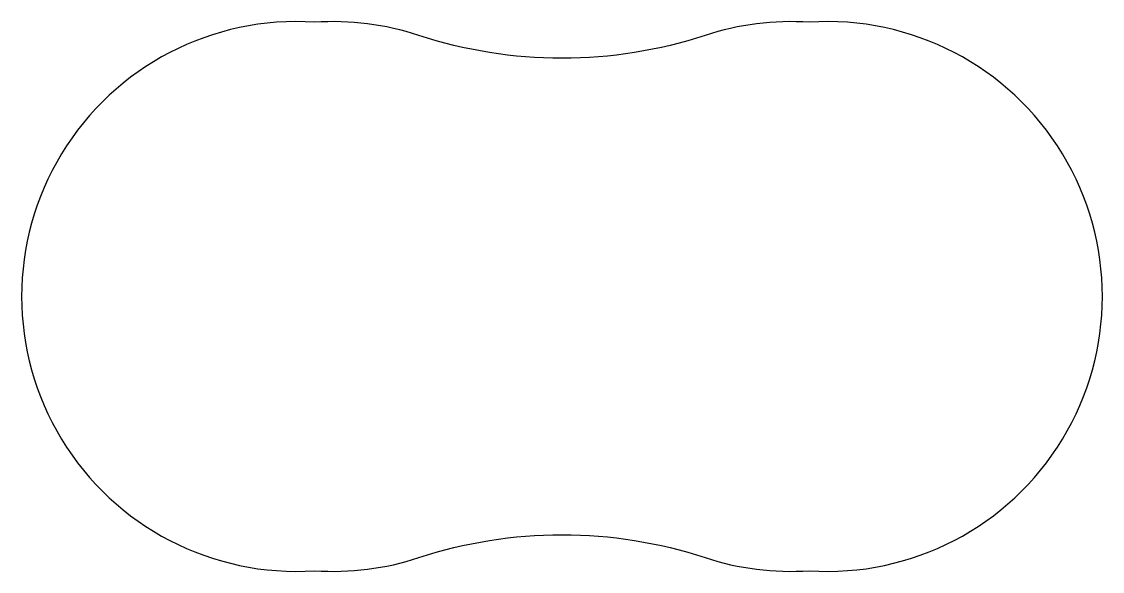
# Model space of a CAD drawing. Extents: x 127.2 to 186.2, y 201.9 to 231.9.
import ezdxf

# ---------------------------------------------------------------- set-up
doc = ezdxf.new("R2010")
doc.units = 0
doc.header["$LTSCALE"] = 15
doc.layers.get('0').update_dxf_attribs({"linetype": 'CONTINUOUS'})

msp = doc.modelspace()

# ---------------------------------------------------------------- linework, layer by layer
at = {"color": 0, "linetype": 'BYBLOCK', "ltscale": 0.05}
msp.add_lwpolyline([(143.158, 201.94, 0.096366), (148.842, 202.656, -0.079557), (156.648, 203.906), (156.668, 203.906, -0.079557), (164.474, 202.656, 0.096366), (170.158, 201.94, 1.069045), (170.158, 231.873, 0.096366), (164.474, 231.156, -0.079557), (156.668, 229.906), (156.648, 229.906, -0.079557), (148.842, 231.156, 0.096366), (143.158, 231.873, 1.069045)], format="xyb", close=True, dxfattribs=at)

doc.saveas('drawing.dxf')
